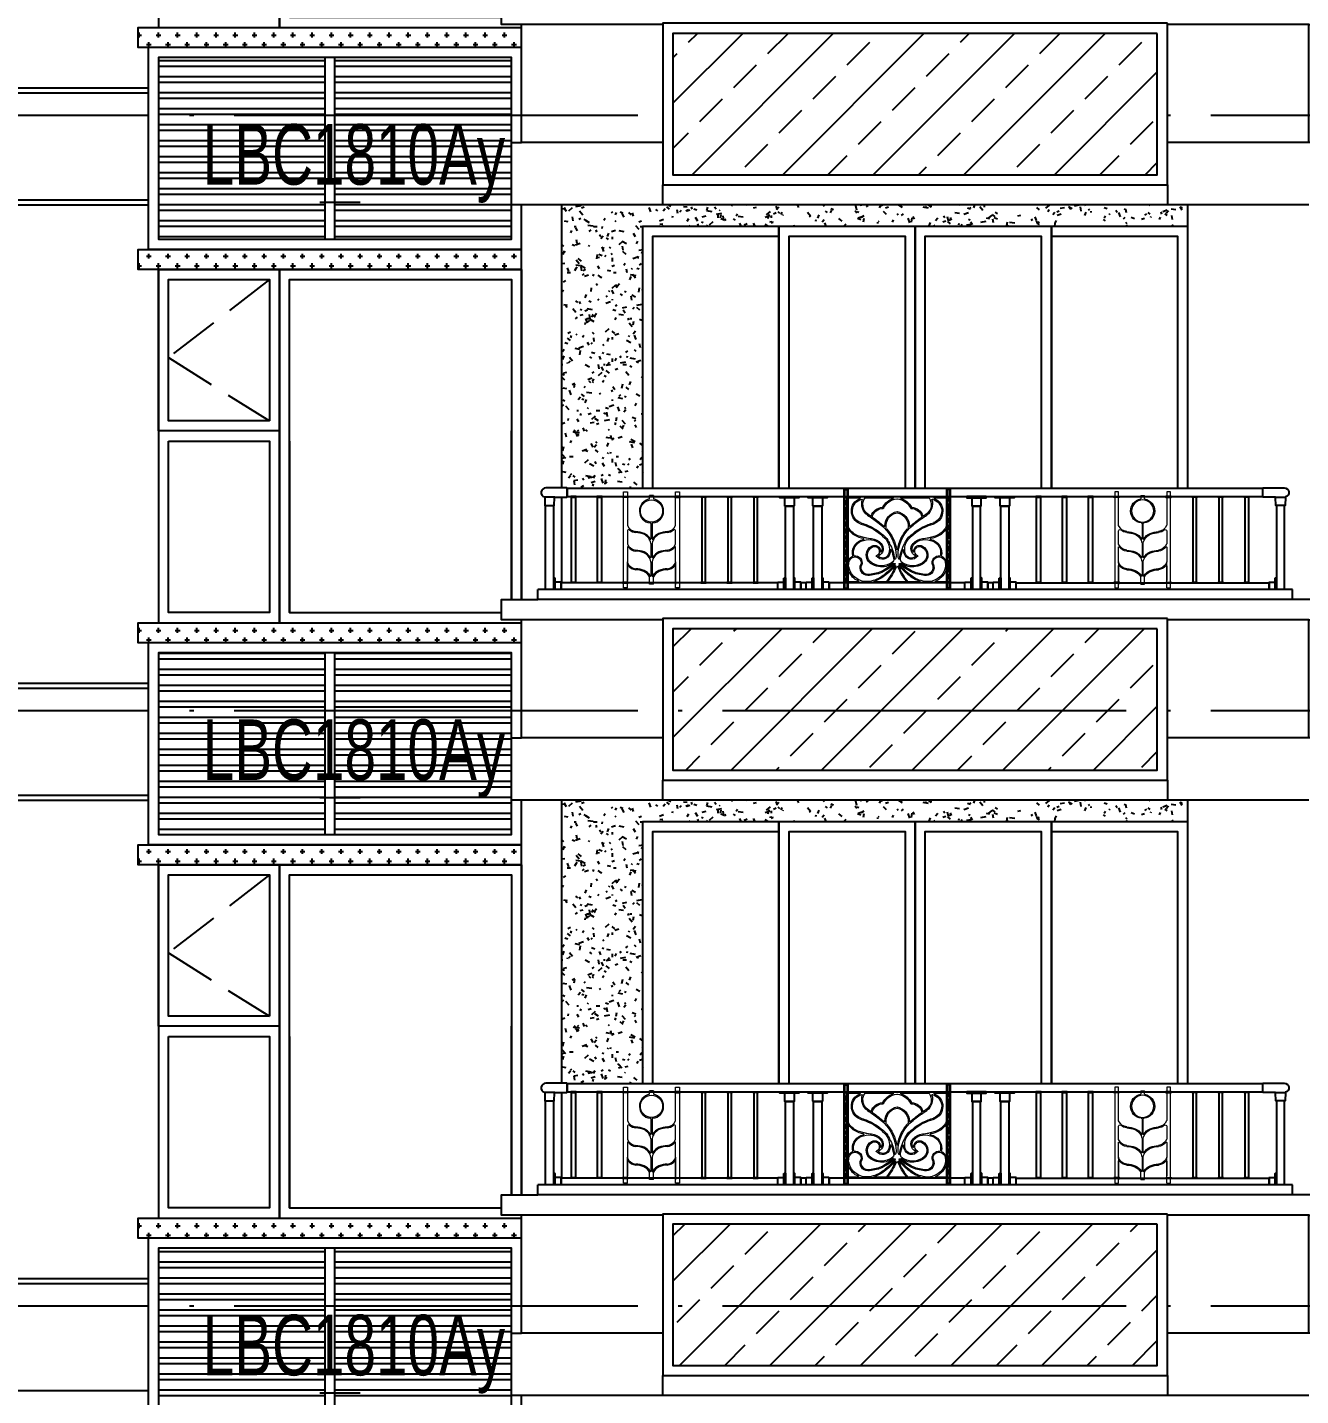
# Model space of a CAD drawing. Extents: x -12446 to 284554, y -295110 to 165007.
# Drawn here: x 78649 to 84959, y -238149 to -231369 of the extents above; entities that cross this region are included whole.
import ezdxf
from ezdxf.enums import TextEntityAlignment as Align

# ---------------------------------------------------------------- set-up
doc = ezdxf.new("R2010")
doc.units = 0
doc.header["$LTSCALE"] = 1000
for name, pattern in [('AX-14-E$0$AX-85-M02$0$DASH', [0.35, 0.25, -0.1]), ('AX-14-E$0$DASH', [0.35, 0.25, -0.1]), ('AX-14-E$0$DOTE', [2.42, 2, -0.2, 0.02, -0.2])]:
    doc.linetypes.add(name, pattern=pattern)
doc.layers.get('0').update_dxf_attribs({"linetype": 'CONTINUOUS'})
doc.layers.get('Defpoints').update_dxf_attribs({"linetype": 'CONTINUOUS'})
for name, color, linetype in [('A-Anno-Note', 241, 'CONTINUOUS'), ('AX-14-comp-tc$0$AX-T-LMCZ-Z$0$AX-13-E01-E03$0$A-Detl-Patt', 8, 'CONTINUOUS'), ('AX-14-comp-tc$0$灰褐色真石漆', 15, 'CONTINUOUS'), ('AX-14-E$0$A-Detl-Fine', 152, 'CONTINUOUS'), ('AX-14-E$0$A-Detl-Patt', 8, 'CONTINUOUS'), ('AX-14-E$0$A-Detl-Thin', 131, 'CONTINUOUS'), ('AX-14-E$0$A-elev-FIXT', 9, 'CONTINUOUS'), ('AX-14-E$0$A-elev-HRAL', 61, 'CONTINUOUS'), ('AX-14-E$0$A-elev-XFINE', 8, 'CONTINUOUS'), ('AX-14-E$0$A-Wind-Iden', 11, 'CONTINUOUS'), ('AX-14-E$0$S-TYN太阳能板', 34, 'CONTINUOUS'), ('AX-14-E$0$埋件', 252, 'CONTINUOUS'), ('AX-14-E$0$栏杆型材', 82, 'CONTINUOUS'), ('AX-14-E$0$立面填充', 251, 'CONTINUOUS'), ('AX-14-E$0$阳台栏杆扶手', 82, 'CONTINUOUS')]:
    doc.layers.add(name, color=color, linetype=linetype)
doc.layers.add('AX-14-E$0$A-Grid', color=222, linetype='AX-14-E$0$DOTE', plot=False)
doc.layers.add('AX-14-E$0$花形线', color=241, linetype='CONTINUOUS', lineweight=15)
doc.styles.add('AX-14-E$0$_TCH_DIM', font='JZFZ_ENA', dxfattribs={"width": 0.7, "bigfont": 'JZFZ_CNB'})

# ---------------------------------------------------------------- blocks, each defined once
blk = doc.blocks.new('AX-14-E$0$4080转角立图')
at = {"layer": 'AX-14-E$0$A-elev-FIXT', "linetype": 'Continuous'}
blk.add_line((25.6, 42), (-24.3, 42), dxfattribs=at)
blk.add_lwpolyline([(-25.3, 43, -0.327139), (-24.2, 41.5), (-23.5, 0), (23.5, 0), (24.2, 40.5, -0.409111), (25.7, 42), (85.3, 42, 0.414214), (86.8, 43.5), (86.8, 86.5, 0.414214), (85.3, 88), (-18.8, 88, 0.865157)], format="xyb", close=True, dxfattribs=at)
blk = doc.blocks.new('AX-14-E$0$螺帽01')
at = {"layer": 'AX-14-E$0$A-elev-XFINE', "linetype": 'Continuous'}
blk.add_lwpolyline([(-12.5, -3), (12.5, -3, 0.414214), (13, -2.5), (13, -0.5, 0.414214), (12.5, 0), (-12.5, 0, 0.414214), (-13, -0.5), (-13, -2.5, 0.414214)], format="xyb", close=True, dxfattribs=at)
blk = doc.blocks.new('AX-14-E$0$40固定座立图')
at = {"layer": 'AX-14-E$0$A-elev-HRAL', "color": 6, "linetype": 'Continuous'}
blk.add_line((-26.5, -7), (26.5, -7), dxfattribs=at)
blk.add_lwpolyline([(48, -5), (48.1, 0), (-48.1, 0), (-48, -5, 0.41166), (-46, -7), (-26.5, -7, -0.41166), (-23.5, -10), (-23.2, -46, 0.41166), (-22.2, -47), (22.2, -47, 0.41166), (23.2, -46), (23.5, -10, -0.41166), (26.5, -7), (46, -7, 0.41166)], format="xyb", close=True, dxfattribs=at)
blk = doc.blocks.new('AX-14-E$0$镁铝合金竖杆496')
at = {"layer": 'AX-14-E$0$A-elev-HRAL', "ltscale": 10}
for p, q in [((-13.5, 251.5, 0), (-13.5, -243.5, 0)), ((-13, 252, 0), (5, 252, 0)), ((-10, 248, 0), (-10, 149.3)), ((-9.5, 248.5, 0), (1.5, 248.5, 0)), ((2, 248, 0), (2, -240, 0)), ((5.5, 251.5, 0), (5.5, -243.5, 0)), ((-10, 159.3), (0, 149.3)), ((-10, 149.3), (0, 149.3)), ((-10, 148.3), (-10, 134.3)), ((-10, 148.3), (0, 148.3)), ((0, 149.3), (0, 133.3)), ((2, 141.3), (5.5, 141.3)), ((-10, 134.3), (0, 134.3)), ((-10, 133.3), (-10, 8)), ((-10, 133.3), (0, 133.3)), ((-10, 123.3), (0, 133.3)), ((-10, 18), (0, 8)), ((-10, 8), (0, 8)), ((0, 8), (0, -8)), ((-10, -8), (-10, -133.5)), ((-10, -8), (0, -8)), ((-10, -18), (0, -8)), ((-10, -123.5), (0, -133.5)), ((-10, -133.5), (0, -133.5)), ((-10, -134.5), (-10, -148.5)), ((-10, -134.5), (0, -134.5)), ((0, -133.5), (0, -149.5)), ((-10, -148.5), (0, -148.5)), ((-10, -149.5), (-10, -240, 0)), ((-10, -149.5), (0, -149.5)), ((-10, -159.5), (0, -149.5)), ((2, -141.5), (5.5, -141.5)), ((-13, -244, 0), (5, -244, 0)), ((-9.5, -240.5, 0), (1.5, -240.5, 0))]:
    blk.add_line(p, q, dxfattribs=at)
for centre, start, end in [((-13, 251.5, 0), 90, 180), ((-9.5, 248, 0), 90, 180), ((1.5, 248, 0), 0, 90), ((5, 251.5, 0), 0, 90), ((-13, -243.5, 0), 180, 270), ((-9.5, -240, 0), 180, 270), ((1.5, -240, 0), 270, 0), ((5, -243.5, 0), 270, 0)]:
    blk.add_arc(centre, 0.5, start, end, dxfattribs=at)
blk = doc.blocks.new('AX-14-E$0$祥云铁花七')
at = {"layer": 'AX-14-E$0$花形线', "ltscale": 10}
for p, q in [((-5, -66.7), (-4, -65.7)), ((-5, -78.7), (-5, -66.7)), ((-4, -65.7), (0, -65.7)), ((-4, -79.7), (-4, -65.7)), ((504, -65.7), (500, -65.7)), ((505, -66.7), (504, -65.7)), ((504, -79.7), (504, -65.7)), ((505, -78.7), (505, -66.7)), ((-5, -78.7), (-4, -79.7)), ((-4, -79.7), (0, -79.7)), ((504, -79.7), (500, -79.7)), ((505, -78.7), (504, -79.7)), ((-5, -349.5), (-4, -348.5)), ((-5, -361.5), (-5, -349.5)), ((-5, -361.5), (-4, -362.5)), ((-4, -348.5), (0, -348.5)), ((-4, -362.5), (-4, -348.5)), ((-4, -362.5), (0, -362.5))]:
    blk.add_line(p, q, dxfattribs=at)
at = {"layer": 'AX-14-E$0$花形线'}
for p, q in [((0, -107.2), (0, -3.2)), ((0, -3.2), (7, -3.2)), ((5.5, -6.7), (5.5, -139.2)), ((65, -5.7), (6.5, -5.7)), ((9, -1.2), (7, -3.2)), ((9, -0.2), (491, -0.2)), ((9, -0.2), (9, -1.2)), ((229.3, -5.7), (91.6, -5.7)), ((408.4, -5.7), (270.7, -5.7)), ((493.5, -5.7), (435, -5.7)), ((491, -0.2), (491, -1.2)), ((491, -1.2), (493, -3.2)), ((500, -3.2), (493, -3.2)), ((494.5, -139.2), (494.5, -6.7)), ((500, -3.2), (500, -107.2)), ((0, -407.2), (0, -107.2)), ((94.2, -143.7), (67, -134.4)), ((101.4, -84.4), (119, -97)), ((381, -97), (398.6, -84.4)), ((433, -134.4), (405.8, -143.7)), ((500, -107.2), (500, -407.2)), ((5.5, -164.1), (5.5, -314.3)), ((96.2, -138.5), (96.2, -138.5)), ((403.8, -138.5), (403.8, -138.5)), ((494.5, -314.3), (494.5, -164.1)), ((35.6, -290.7), (36, -293.1)), ((214.8, -282.6), (214.7, -282.7)), ((285.3, -282.7), (285.2, -282.6)), ((464, -293.1), (464.4, -290.7)), ((0, -425), (0, -405.2)), ((5.5, -369.9), (5.5, -421.5)), ((494.5, -421.5), (494.5, -369.9)), ((504, -348.5), (500, -348.5)), ((504, -362.5), (500, -362.5)), ((500, -405.2), (500, -425)), ((505, -349.5), (504, -348.5)), ((504, -362.5), (504, -348.5)), ((505, -361.5), (504, -362.5)), ((505, -361.5), (505, -349.5)), ((0, -425), (7, -425)), ((6.5, -422.5), (57.3, -422.5)), ((9, -427), (7, -425)), ((9, -428), (9, -427)), ((491, -428), (9, -428)), ((138.2, -422.5), (195.1, -422.5)), ((205.6, -422.5), (294.4, -422.5)), ((304.9, -422.5), (366.1, -422.5)), ((443.2, -422.5), (493.5, -422.5)), ((491, -427), (493, -425)), ((491, -428), (491, -427)), ((500, -425), (493, -425))]:
    blk.add_line(p, q, dxfattribs=at)
for centre, radius, start, end in [((6.5, -6.7), 1, 90, 180), ((90.2, -71.8), 66.8, 111.46291, 249.71086), ((89.4, -72.2), 60.6, 103.70384, 249.49262), ((65, -7.7), 2, 291.46291, 90), ((146.9, -35), 72.1, 164.55869, 232.28608), ((75.5, -15.3), 2, 344.55869, 103.70384), ((139.1, -39.8), 58.4, 144.34475, 229.83819), ((180.7, -114.8), 61.6, 92.93785, 162.26625), ((180.7, -114.8), 56.1, 89.20141, 164.73661), ((177.5, -51.3), 2, 272.93785, 332.1055), ((258.8, -95.4), 90.5, 108.62007, 151.50865), ((181.5, -57.7), 1, 269.20141, 334.72697), ((258.2, -94.7), 84.1, 96.83483, 154.26974), ((229.3, -7.7), 2, 288.62007, 90), ((250, -26), 15, 83.16517, 96.83483), ((241.8, -94.7), 84.1, 25.73026, 83.16517), ((270.7, -7.7), 2, 90, 251.37993), ((241.2, -95.4), 90.5, 28.49135, 71.37993), ((318.5, -57.7), 1, 205.27303, 270.79859), ((319.3, -114.8), 56.1, 15.26339, 90.79859), ((322.5, -51.3), 2, 207.8945, 267.06215), ((319.3, -114.8), 61.6, 17.73375, 87.06215), ((353.1, -35), 72.1, 307.71392, 15.44131), ((360.9, -39.8), 58.4, 310.16181, 35.65525), ((424.5, -15.3), 2, 76.29616, 195.44131), ((410.6, -72.2), 60.6, 289.96881, 76.29616), ((435, -7.7), 2, 90, 248.53709), ((409.8, -71.8), 66.8, 290.28914, 68.53709), ((493.5, -6.7), 1, 0, 90), ((73.4, -114.9), 15, 249.49262, 253.51664), ((-30.5, -466.2), 351.3, 68.86139, 73.51664), ((-287.1, -696.9), 719.7, 52.13781, 57.19577), ((120.2, -95.4), 2, 234.30976, 342.26625), ((128.6, -100.5), 2, 164.73661, 234.96691), ((-181, -559.2), 551.4, 48.32949, 55.98801), ((-6.7, -352.7), 276.1, 45.59111, 54.22742), ((262.6, -147.1), 73.7, 99.80826, 178.71516), ((261.2, -145.6), 66, 99.80553, 187.10675), ((237.4, -147.1), 73.7, 1.28484, 80.19174), ((238.8, -145.6), 66, 352.89325, 80.19447), ((506.7, -352.7), 276.1, 125.77258, 134.40889), ((681, -559.2), 551.4, 124.01199, 131.67051), ((787.1, -696.9), 719.7, 122.80423, 127.86219), ((371.4, -100.5), 2, 305.03309, 15.26339), ((379.8, -95.4), 2, 197.73375, 305.69024), ((530.5, -466.2), 351.3, 106.40442, 111.13861), ((20.5, -139.2), 15, 180, 198.57875), ((7.5, -164.1), 2, 31.93014, 180), ((78.8, -119.6), 76.5, 198.57875, 243.50485), ((78.7, -119.7), 81.9, 211.93014, 243.30056), ((105.7, -81.9), 128, 240.11641, 260.33218), ((105.7, -81.9), 122.5, 240.11641, 263.97368), ((-3.1, -395.2), 269.7, 44.61567, 68.86139), ((-10.5, -406.5), 288.4, 45.19223, 68.28074), ((186.9, -145.9), 2, 228.32949, 10.78227), ((49.6, -295.2), 195.5, 0.38339, 45.59111), ((133.7, -261.3), 83.8, 21.51288, 45.19223), ((205.7, -152.9), 10, 185.25372, 222.15586), ((48.3, -295.4), 202.4, 9.2413, 42.15586), ((451.7, -295.4), 202.4, 137.84414, 170.7587), ((450.4, -295.2), 195.5, 134.40889, 179.61661), ((366.3, -261.3), 83.8, 134.80777, 158.48712), ((294.3, -152.9), 10, 317.84414, 354.74628), ((510.5, -406.5), 288.4, 111.71926, 134.80777), ((503.1, -395.2), 269.7, 111.13861, 135.38433), ((313.1, -145.9), 2, 169.21773, 311.67051), ((394.3, -81.9), 122.5, 276.02632, 299.88359), ((394.3, -81.9), 128, 279.66782, 299.88359), ((421.2, -119.6), 76.5, 296.49515, 341.42125), ((421.3, -119.7), 81.9, 296.69944, 328.06986), ((492.5, -164.1), 2, 360, 148.06986), ((479.5, -139.2), 15, 341.42125, 0), ((95.1, -278.1), 66.4, 112.19015, 194.38547), ((94.9, -277.9), 60.7, 112.13232, 192.19896), ((115.1, -332), 123.9, 104.35641, 111.34341), ((114, -324.9), 111.5, 85.24135, 112.13232), ((83.9, -210), 2, 284.35641, 80.33218), ((53.6, -567.3), 365.7, 78.9111, 83.84334), ((148.1, -290.2), 50.6, 118.3226, 234.34462), ((148, -290.1), 45, 117.95356, 240.62067), ((114.3, -285.5), 72.2, 43.68528, 82.88452), ((115.1, -283.9), 76, 43.334, 83.33128), ((138.1, -271.5), 29.5, 357.73628, 118.42873), ((138.1, -271.5), 24, 293.39303, 117.92047), ((142, -258.6), 39.1, 295.15973, 43.334), ((144.4, -257.8), 31.3, 329.16677, 45.07815), ((133.7, -261.3), 78.3, 345.29329, 45.19223), ((230.3, -223.3), 20, 201.51288, 209.45591), ((34.3, -333.9), 205, 7.17342, 29.45591), ((133.7, -261.3), 83.8, 345.29329, 357.68956), ((219.4, -264.8), 2, 20.14552, 177.68956), ((-25.3, -354.5), 262.7, 10.39275, 20.14552), ((250, -262.6), 2, 189.24131, 350.7587), ((465.7, -333.9), 205, 150.54409, 172.82658), ((525.3, -354.5), 262.7, 159.85448, 169.60725), ((280.6, -264.8), 2, 2.31044, 159.85448), ((366.3, -261.3), 83.8, 182.31044, 194.70671), ((269.7, -223.3), 20, 330.54409, 338.48712), ((366.3, -261.3), 78.3, 134.80777, 194.70671), ((358, -258.6), 39.1, 136.666, 244.84027), ((355.6, -257.8), 31.3, 134.92185, 210.83323), ((384.9, -283.9), 76, 96.66872, 136.666), ((361.9, -271.5), 29.5, 61.57127, 182.26373), ((385.7, -285.5), 72.2, 97.11548, 136.31472), ((361.9, -271.5), 24, 62.07953, 246.60697), ((352, -290.1), 45, 299.37933, 62.04644), ((351.9, -290.2), 50.6, 305.65538, 61.6774), ((446.4, -567.3), 365.7, 96.15666, 101.0889), ((386, -324.9), 111.5, 67.86768, 94.75865), ((416.1, -210), 2, 99.66782, 255.64359), ((384.9, -332), 123.9, 68.65659, 75.64359), ((405.1, -277.9), 60.7, 347.80104, 67.86768), ((404.9, -278.1), 66.4, 345.61453, 67.80985), ((7.5, -314.3), 2, 180, 334.13637), ((44.7, -332.3), 39.3, 111.73735, 154.13637), ((98.6, -342), 88.6, 167.2346, 184.26211), ((45, -332.8), 34.4, 109.64313, 162.47066), ((29.7, -294.9), 1, 291.96318, 14.38547), ((42.5, -327.8), 28.8, 343.25164, 108.1432), ((37, -292.9), 1, 191.07986, 278.90613), ((42.5, -327.8), 34.3, 342.22506, 98.90613), ((107.1, -351.7), 40.2, 157.12934, 212.21975), ((107.1, -351.7), 34.7, 157.134, 212.4682), ((176.1, -243.2), 105.2, 236.84883, 260.04885), ((173.7, -253.4), 89.7, 237.79594, 304.66486), ((148, -294.5), 1, 113.39304, 217.27591), ((177.8, -271.8), 38.5, 217.27591, 343.54336), ((159.4, -295.7), 2, 115.15973, 230.47922), ((174.2, -254), 94.3, 260.04885, 306.15567), ((178.6, -272.6), 32.1, 230.47922, 344.40487), ((169.6, -272.8), 2, 177.73627, 329.16677), ((75.9, -161.3), 230.4, 294.26062, 312.4746), ((92, -188), 205, 293.58586, 315.70605), ((5.5, -153.1), 295.9, 307.08925, 322.472), ((213.4, -310.8), 20, 304.66486, 10.39275), ((230.5, -331), 1.09, 342.73163, 126.15567), ((239.7, -308.1), 2, 187.17342, 335.54681), ((239.1, -332.5), 1.33, 322.472, 104.27317), ((205.1, -292.3), 40.1, 335.54681, 357.77231), ((294.9, -292.3), 40.1, 182.22769, 204.45319), ((260.3, -308.1), 2, 204.45319, 352.82658), ((260.9, -332.5), 1.33, 75.72683, 217.528), ((494.5, -153.1), 295.9, 217.528, 232.91075), ((408, -188), 205, 224.29395, 246.41414), ((286.6, -310.8), 20, 169.60725, 235.33514), ((269.5, -331), 1.09, 53.84433, 197.26837), ((424.1, -161.3), 230.4, 227.5254, 245.73938), ((325.8, -254), 94.3, 233.84433, 279.95115), ((326.3, -253.4), 89.7, 235.33514, 302.20406), ((322.2, -271.8), 38.5, 196.45664, 322.72409), ((321.4, -272.6), 32.1, 195.59513, 309.52078), ((330.4, -272.8), 2, 210.83323, 2.26373), ((340.6, -295.7), 2, 309.52077, 64.84027), ((323.9, -243.2), 105.2, 279.95115, 303.15117), ((352, -294.5), 1, 322.72409, 66.60696), ((392.9, -351.7), 34.7, 327.5318, 22.866), ((457.5, -327.8), 34.3, 81.09387, 197.77494), ((392.9, -351.7), 40.2, 327.78025, 22.87066), ((457.5, -327.8), 28.8, 71.8568, 196.74836), ((463, -292.9), 1, 261.09387, 348.92015), ((455, -332.8), 34.4, 17.52934, 70.35687), ((470.3, -294.9), 1, 165.61453, 248.03682), ((455.3, -332.3), 39.3, 25.86363, 68.26265), ((401.4, -342), 88.6, 355.73789, 12.7654), ((492.5, -314.3), 2, 205.86363, 0), ((8, -370.3), 2.5, 33.90871, 170.98198), ((97.8, -332.9), 94.8, 202.30843, 245.85949), ((99.3, -331.1), 90.7, 191.12353, 277.70001), ((104.7, -354.5), 36.7, 210.56869, 270.30759), ((104.7, -354.5), 31.2, 210.55849, 270.31626), ((104, -223.5), 162.2, 270.31626, 294.26062), ((100.6, -207.8), 183.4, 271.32517, 293.58586), ((87.1, -267.4), 155.5, 279.03753, 308.5138), ((96.7, -279.7), 145.4, 285.87983, 308.51874), ((23.9, -173.6), 273.8, 306.6048, 322.23968), ((-30.5, -235.3), 293.2, 320.31313, 338.4375), ((-3.8, -249.5), 268.3, 320.77339, 338.21405), ((240.9, -342.5), 1.33, 338.4375, 114.17212), ((250, -351), 5, 21.78595, 158.21405), ((503.8, -249.5), 268.3, 201.78595, 219.22661), ((259.1, -342.5), 1.33, 65.82788, 201.5625), ((530.5, -235.3), 293.2, 201.5625, 219.68687), ((476.1, -173.6), 273.8, 217.76032, 233.3952), ((442.8, -218.5), 217.9, 233.3952, 249.4015), ((412.9, -267.4), 155.5, 231.4862, 260.96247), ((399.4, -207.8), 183.4, 246.41414, 268.67483), ((396, -223.5), 162.2, 245.73938, 269.68374), ((400.5, -330.8), 91, 262.42863, 348.74783), ((395.3, -354.5), 31.2, 269.68374, 329.44151), ((395.3, -354.5), 36.7, 269.69241, 329.43131), ((402.2, -332.9), 94.8, 294.64174, 337.69157), ((492, -370.3), 2.5, 9.01802, 146.09129), ((6.5, -421.5), 1, 180, 270), ((57.3, -420.5), 2, 270, 32.09753), ((138.2, -420.5), 2, 151.13993, 270), ((205.6, -420.5), 2, 140.77339, 270), ((294.4, -420.5), 2, 270, 39.22661), ((443.2, -420.5), 2, 135.36365, 270), ((493.5, -421.5), 1, 270, 0)]:
    blk.add_arc(centre, radius, start, end, dxfattribs=at)
at = {"layer": 'Defpoints', "color": 1, "linetype": 'AX-14-E$0$DASH', "ltscale": 0.1}
blk.add_lwpolyline([(0, -428), (500, -428), (500, 0), (0, 0)], close=True, dxfattribs=at)
blk = doc.blocks.new('AX-14-E$0$麦穗铁花十')
at = {"layer": 'AX-14-E$0$花形线'}
for p, q in [((0, 0), (19, 0)), ((0, -477), (0, 0)), ((19, 0), (19, -163.7)), ((258, -163.7), (258, 0)), ((258, 0), (277, 0)), ((277, 0), (277, -477)), ((148, -18), (129, -18)), ((129, -36), (129, -18)), ((148, -18), (148, -36)), ((19, -194.2), (19, -255.7)), ((136, -232.5), (136, -159.8)), ((141, -159.8), (141, -232.5)), ((258, -255.7), (258, -194.2)), ((136, -324.5), (136, -258.9)), ((141, -258.9), (141, -324.5)), ((19, -274.9), (19, -347.7)), ((258, -347.7), (258, -274.9)), ((19, -477), (19, -347.7)), ((19, -366.9), (19, -439.7)), ((19, -366.9), (19, -439.7)), ((136, -416.5), (136, -350.9)), ((136, -416.5), (136, -350.9)), ((141, -350.9), (141, -416.5)), ((141, -350.9), (141, -416.5)), ((258, -347.7), (258, -458.9)), ((258, -439.7), (258, -366.9)), ((258, -477), (258, -366.9)), ((129, -458), (129, -421.2)), ((148, -458), (129, -458)), ((148, -458), (148, -421.2)), ((19, -477), (0, -477)), ((277, -477), (258, -477))]:
    blk.add_line(p, q, dxfattribs=at)
blk.add_circle((138.5, -95.2), 55, dxfattribs=at)
for centre, radius, start, end in [((138.5, -95.2), 60, 99.11017, 263.37419), ((138.5, -95.2), 60, 276.62581, 80.88983), ((29, -163.7), 10, 179.99996, 202.52849), ((25.5, -194.2), 6.5, 48.98171, 180.00001), ((65, -148.8), 49, 202.52832, 264.77376), ((65, -148.8), 53.7, 228.98172, 264.91289), ((55.9, -319.5), 117.3, 67.96279, 87.8994), ((55.9, -319.4), 121.9, 67.87781, 87.84334), ((131, -159.8), 5, 0, 83.37419), ((146, -159.8), 5, 96.6259, 180), ((221.1, -319.4), 121.9, 92.15666, 112.12219), ((221.1, -319.5), 117.3, 92.1006, 112.03721), ((212, -148.8), 49, 275.22624, 337.47166), ((212, -148.8), 53.7, 275.08711, 311.01828), ((251.5, -194.2), 6.5, 359.99999, 131.01829), ((248, -163.7), 10, 337.47179, 359.99996), ((29, -255.7), 10, 179.99996, 202.52849), ((65, -240.8), 49, 202.52832, 264.77376), ((74.7, -267.6), 62.3, 11.98924, 66.0287), ((74.7, -267.6), 67, 30.64553, 66.0287), ((134, -232.5), 2, 210.64554, 359.99999), ((116, -258.9), 20, 359.99998, 11.98931), ((143, -232.5), 2, 179.99999, 329.35449), ((161, -258.9), 20, 168.01073, 180.00001), ((202.3, -267.6), 62.3, 113.9713, 168.01077), ((202.3, -267.6), 67, 113.9713, 149.35448), ((212, -240.8), 49, 275.22624, 337.47166), ((248, -255.7), 10, 337.47179, 359.99996), ((21, -274.9), 2, 37.80012, 180), ((65, -240.8), 53.7, 217.80012, 264.91289), ((55.9, -411.5), 117.3, 67.96279, 87.8994), ((55.9, -411.4), 121.9, 67.87781, 87.84334), ((74.7, -359.6), 62.3, 11.98923, 66.0287), ((74.7, -359.6), 67, 30.64553, 66.0287), ((134, -324.5), 2, 210.64555, 359.99998), ((143, -324.5), 2, 180.00001, 329.35445), ((202.3, -359.6), 62.3, 113.9713, 168.01078), ((202.3, -359.6), 67, 113.9713, 149.35447), ((221.1, -411.4), 121.9, 92.15666, 112.12219), ((221.1, -411.5), 117.3, 92.1006, 112.03721), ((212, -240.8), 53.7, 275.08711, 322.19988), ((256, -274.9), 2, 359.99999, 142.1999), ((29, -347.7), 10, 179.99996, 202.52849), ((29, -347.7), 10, 179.99996, 202.52849), ((21, -366.9), 2, 37.80015, 179.99998), ((21, -366.9), 2, 37.80012, 180), ((65, -332.8), 49, 202.52832, 264.77376), ((65, -332.8), 49, 202.52832, 264.77376), ((65, -332.8), 49, 202.52832, 264.77376), ((65, -332.8), 53.7, 217.80012, 264.91289), ((65, -332.8), 53.7, 217.80012, 264.91289), ((65, -332.8), 53.7, 220.66155, 264.91289), ((55.9, -503.5), 117.3, 67.96279, 87.8994), ((55.9, -503.5), 117.3, 67.96279, 87.8994), ((55.9, -503.4), 121.9, 67.87781, 87.84334), ((55.9, -503.4), 121.9, 67.87781, 87.84334), ((74.7, -451.6), 62.3, 29.21873, 66.0287), ((74.7, -451.6), 67, 33.51409, 66.0287), ((74.7, -451.6), 67, 30.64553, 66.0287), ((74.7, -451.6), 67, 30.64553, 66.0287), ((116, -350.9), 20, 360, 11.98924), ((116, -350.9), 20, 360, 11.98924), ((161, -350.9), 20, 168.01073, 180.00001), ((161, -350.9), 20, 168.01081, 179.99999), ((202.3, -451.6), 67, 113.9713, 149.35448), ((202.3, -451.6), 67, 113.9713, 149.35447), ((202.3, -451.6), 67, 113.9713, 149.35447), ((202.3, -451.6), 67, 113.9713, 146.48591), ((202.3, -451.6), 62.3, 113.9713, 150.78128), ((221.1, -503.4), 121.9, 92.15666, 112.12219), ((221.1, -503.4), 121.9, 92.15666, 112.12219), ((221.1, -503.5), 117.3, 92.1006, 112.03721), ((221.1, -503.5), 117.3, 92.1006, 112.03721), ((212, -332.8), 49, 275.22624, 339.92974), ((212, -332.8), 49, 275.22624, 337.47166), ((212, -332.8), 49, 275.22624, 337.47166), ((212, -332.8), 53.7, 275.08711, 322.19988), ((212, -332.8), 53.7, 275.08711, 322.19988), ((212, -332.8), 53.7, 275.08711, 319.33844), ((256, -366.9), 2, 359.99999, 142.1999), ((256, -366.9), 2, 359.99997, 142.19993), ((248, -347.7), 10, 337.47179, 359.99996), ((248, -347.7), 10, 337.47179, 359.99996), ((134, -416.5), 2, 210.64555, 359.99998), ((134, -416.5), 2, 210.64553, 360), ((143, -416.5), 2, 180, 329.35448), ((143, -416.5), 2, 180.00002, 329.35445)]:
    blk.add_arc(centre, radius, start, end, dxfattribs=at)
blk = doc.blocks.new('AX-14-E$0$32固定座立面')
at = {"layer": 'AX-14-E$0$栏杆型材', "color": 6, "linetype": 'Continuous'}
blk.add_line((-7, -22.5), (-7, 22.5), dxfattribs=at)
blk.add_lwpolyline([(-7, -22.5, 0.41166), (-10, -19.5), (-36, -19.3, -0.41166), (-37, -18.3), (-37, 18.3, -0.41166), (-36, 19.3), (-10, 19.5, 0.41166), (-7, 22.5), (-7, 39, -0.41166), (-5, 41), (0, 41.1), (0, -41.1), (-5, -41, -0.41166), (-7, -39)], format="xyb", close=True, dxfattribs=at)
blk = doc.blocks.new('AX-14-E$0$A$C7DED0338')
at = {"layer": 'AX-14-E$0$A-Detl-Patt'}
h = blk.add_hatch(dxfattribs=at)
h.set_pattern_fill('STEEL', color=256, scale=50, angle=135)
h.set_pattern_definition([(180, (-2388.15, -342499.556), (-7e-15, -79.375), []), (180, (-2416.21, -342527.62), (-7e-15, -79.375), [])])
h.paths.add_polyline_path([(21000, 1050), (21825, 1050), (21825, 150), (21000, 150)])
h.paths.add_polyline_path([(22750, 865), (22750, 765), (22750, 150), (21875, 150), (21875, 1050), (22750, 1050)])
at = {"layer": 'AX-14-E$0$A-Detl-Fine'}
for points in [[(23450, 1865), (23450, 3115), (24075, 3115)], [(24125, 1865), (24125, 3115), (24700, 3115), (24700, 1865)], [(24800, 1865), (24800, 3115), (25375, 3115), (25375, 1865)], [(25425, 3115), (26050, 3115), (26050, 1865)], [(21650, 1250), (21650, 2900), (22750, 2900), (22750, 1250)], [(21650, 2100), (21650, 1250), (22750, 1250), (22750, 2150)], [(22750, 690), (22750, 1050), (21000, 1050), (21000, 150), (22750, 150), (22750, 690)]]:
    blk.add_lwpolyline(points, dxfattribs=at)
for points in [[(21550, 2200), (21050, 2200), (21050, 2900), (21550, 2900)], [(21050, 2100), (21550, 2100), (21550, 1250), (21050, 1250)], [(21875, 1050), (21825, 1050), (21825, 150), (21875, 150)]]:
    blk.add_lwpolyline(points, close=True, dxfattribs=at)
at = {"layer": 'AX-14-E$0$A-Detl-Patt', "linetype": 'AX-14-E$0$AX-85-M02$0$DASH'}
blk.add_lwpolyline([(21550, 2900), (21050, 2513.7), (21550, 2200)], dxfattribs=at)
at = {"layer": 'AX-14-E$0$A-Detl-Thin'}
for p, q in [((22800, 865), (22800, 3270)), ((23000, 1868), (23000, 3270)), ((21000, 2950), (21000, 1200)), ((23000, 1868), (23000, 1872)), ((23000, 1397), (23000, 1822)), ((20950, 1100), (20950, 100)), ((26700, 630), (22800, 630)), ((22800, 0), (22800, 320)), ((22800, 100), (20950, 100)), ((21000, 0), (22800, 0))]:
    blk.add_line(p, q, dxfattribs=at)
for points in [[(23400, 1865), (23400, 3165), (24075, 3165), (24075, 1865)], [(24075, 1865), (24075, 3165), (24750, 3165), (24750, 1865)], [(24750, 1865), (24750, 3165), (25425, 3165), (25425, 1865)], [(25425, 1865), (25425, 3165), (26100, 3165), (26100, 1865)], [(21600, 2150), (21600, 2950), (22200, 2950)], [(22200, 2950), (22800, 2950), (22800, 1315)], [(21600, 2150), (21000, 2150), (21000, 1200), (22800, 1200), (22800, 2200)], [(21600, 2150), (21000, 2150)], [(22800, 1100), (20900, 1100), (20900, 1200), (22800, 1200)], [(22800, 0), (20900, 0), (20900, 100), (22800, 100)]]:
    blk.add_lwpolyline(points, dxfattribs=at)
for points in [[(21600, 2150), (21000, 2150), (21000, 2950), (21600, 2950)], [(21600, 2150), (21600, 1200)], [(26000, 320), (23500, 320), (23500, 420), (26000, 420)]]:
    blk.add_lwpolyline(points, close=True, dxfattribs=at)
at = {"layer": 'AX-14-E$0$A-elev-HRAL', "ltscale": 10, "elevation": 0}
for points in [[(23044.1, 1825, 0.414214), (23043.6, 1824.5), (23043.6, 1822.5, 0.414214), (23044.1, 1822), (23069.1, 1822, 0.414214), (23069.6, 1822.5), (23069.6, 1824.5, 0.414214), (23069.1, 1825)], [(23173.1, 1825, 0.414214), (23172.6, 1824.5), (23172.6, 1822.5, 0.414214), (23173.1, 1822), (23198.1, 1822, 0.414214), (23198.6, 1822.5), (23198.6, 1824.5, 0.414214), (23198.1, 1825)], [(23714.1, 1825, -0.414214), (23714.6, 1824.5), (23714.6, 1822.5, -0.414214), (23714.1, 1822), (23689.1, 1822, -0.414214), (23688.6, 1822.5), (23688.6, 1824.5, -0.414214), (23689.1, 1825)], [(23843.1, 1825, -0.414214), (23843.6, 1824.5), (23843.6, 1822.5, -0.414214), (23843.1, 1822), (23818.1, 1822, -0.414214), (23817.6, 1822.5), (23817.6, 1824.5, -0.414214), (23818.1, 1825)], [(23972.1, 1825, -0.414214), (23972.6, 1824.5), (23972.6, 1822.5, -0.414214), (23972.1, 1822), (23947.1, 1822, -0.414214), (23946.6, 1822.5), (23946.6, 1824.5, -0.414214), (23947.1, 1825)], [(25348.6, 1825, 0.414214), (25348.1, 1824.5), (25348.1, 1822.5, 0.414214), (25348.6, 1822), (25373.6, 1822, 0.414214), (25374.1, 1822.5), (25374.1, 1824.5, 0.414214), (25373.6, 1825)], [(25477.6, 1825, 0.414214), (25477.1, 1824.5), (25477.1, 1822.5, 0.414214), (25477.6, 1822), (25502.6, 1822, 0.414214), (25503.1, 1822.5), (25503.1, 1824.5, 0.414214), (25502.6, 1825)], [(25606.6, 1825, 0.414214), (25606.1, 1824.5), (25606.1, 1822.5, 0.414214), (25606.6, 1822), (25631.6, 1822, 0.414214), (25632.1, 1822.5), (25632.1, 1824.5, 0.414214), (25631.6, 1825)], [(26147.6, 1825, -0.414214), (26148.1, 1824.5), (26148.1, 1822.5, -0.414214), (26147.6, 1822), (26122.6, 1822, -0.414214), (26122.1, 1822.5), (26122.1, 1824.5, -0.414214), (26122.6, 1825)], [(26276.6, 1825, -0.414214), (26277.1, 1824.5), (26277.1, 1822.5, -0.414214), (26276.6, 1822), (26251.6, 1822, -0.414214), (26251.1, 1822.5), (26251.1, 1824.5, -0.414214), (26251.6, 1825)], [(26405.6, 1825, -0.414214), (26406.1, 1824.5), (26406.1, 1822.5, -0.414214), (26405.6, 1822), (26380.6, 1822, -0.414214), (26380.1, 1822.5), (26380.1, 1824.5, -0.414214), (26380.6, 1825)], [(23044.1, 1397, -0.414214), (23043.6, 1397.5), (23043.6, 1399.5, -0.414214), (23044.1, 1400), (23069.1, 1400, -0.414214), (23069.6, 1399.5), (23069.6, 1397.5, -0.414214), (23069.1, 1397)], [(23173.1, 1397, -0.414214), (23172.6, 1397.5), (23172.6, 1399.5, -0.414214), (23173.1, 1400), (23198.1, 1400, -0.414214), (23198.6, 1399.5), (23198.6, 1397.5, -0.414214), (23198.1, 1397)], [(23714.1, 1397, 0.414214), (23714.6, 1397.5), (23714.6, 1399.5, 0.414214), (23714.1, 1400), (23689.1, 1400, 0.414214), (23688.6, 1399.5), (23688.6, 1397.5, 0.414214), (23689.1, 1397)], [(23843.1, 1397, 0.414214), (23843.6, 1397.5), (23843.6, 1399.5, 0.414214), (23843.1, 1400), (23818.1, 1400, 0.414214), (23817.6, 1399.5), (23817.6, 1397.5, 0.414214), (23818.1, 1397)], [(23972.1, 1397, 0.414214), (23972.6, 1397.5), (23972.6, 1399.5, 0.414214), (23972.1, 1400), (23947.1, 1400, 0.414214), (23946.6, 1399.5), (23946.6, 1397.5, 0.414214), (23947.1, 1397)], [(25348.6, 1397, -0.414214), (25348.1, 1397.5), (25348.1, 1399.5, -0.414214), (25348.6, 1400), (25373.6, 1400, -0.414214), (25374.1, 1399.5), (25374.1, 1397.5, -0.414214), (25373.6, 1397)], [(25477.6, 1397, -0.414214), (25477.1, 1397.5), (25477.1, 1399.5, -0.414214), (25477.6, 1400), (25502.6, 1400, -0.414214), (25503.1, 1399.5), (25503.1, 1397.5, -0.414214), (25502.6, 1397)], [(25606.6, 1397, -0.414214), (25606.1, 1397.5), (25606.1, 1399.5, -0.414214), (25606.6, 1400), (25631.6, 1400, -0.414214), (25632.1, 1399.5), (25632.1, 1397.5, -0.414214), (25631.6, 1397)], [(26147.6, 1397, 0.414214), (26148.1, 1397.5), (26148.1, 1399.5, 0.414214), (26147.6, 1400), (26122.6, 1400, 0.414214), (26122.1, 1399.5), (26122.1, 1397.5, 0.414214), (26122.6, 1397)], [(26276.6, 1397, 0.414214), (26277.1, 1397.5), (26277.1, 1399.5, 0.414214), (26276.6, 1400), (26251.6, 1400, 0.414214), (26251.1, 1399.5), (26251.1, 1397.5, 0.414214), (26251.6, 1397)], [(26405.6, 1397, 0.414214), (26406.1, 1397.5), (26406.1, 1399.5, 0.414214), (26405.6, 1400), (26380.6, 1400, 0.414214), (26380.1, 1399.5), (26380.1, 1397.5, 0.414214), (26380.6, 1397)]]:
    blk.add_lwpolyline(points, format="xyb", close=True, dxfattribs=at)
for points in [[(23066.1, 1400), (23047.1, 1400), (23047.1, 1822), (23066.1, 1822)], [(23195.1, 1400), (23176.1, 1400), (23176.1, 1822), (23195.1, 1822)], [(23692.1, 1400), (23711.1, 1400), (23711.1, 1822), (23692.1, 1822)], [(23821.1, 1400), (23840.1, 1400), (23840.1, 1822), (23821.1, 1822)], [(23950.1, 1400), (23969.1, 1400), (23969.1, 1822), (23950.1, 1822)], [(25370.6, 1400), (25351.6, 1400), (25351.6, 1822), (25370.6, 1822)], [(25499.6, 1400), (25480.6, 1400), (25480.6, 1822), (25499.6, 1822)], [(25628.6, 1400), (25609.6, 1400), (25609.6, 1822), (25628.6, 1822)], [(26125.6, 1400), (26144.6, 1400), (26144.6, 1822), (26125.6, 1822)], [(26254.6, 1400), (26273.6, 1400), (26273.6, 1822), (26254.6, 1822)], [(26383.6, 1400), (26402.6, 1400), (26402.6, 1822), (26383.6, 1822)]]:
    blk.add_lwpolyline(points, close=True, dxfattribs=at)
at = {"layer": 'AX-14-E$0$埋件', "linetype": 'AX-14-E$0$DASH', "ltscale": 0.1, "elevation": 0}
for points in [[(22958.4, 1320), (22918.4, 1320), (22918.4, 1365), (22958.4, 1365)], [(24146.9, 1320), (24106.9, 1320), (24106.9, 1365), (24146.9, 1365)], [(24286.9, 1320), (24246.9, 1320), (24246.9, 1365), (24286.9, 1365)], [(25073.9, 1320), (25033.9, 1320), (25033.9, 1365), (25073.9, 1365)], [(25173.9, 1320), (25213.9, 1320), (25213.9, 1365), (25173.9, 1365)]]:
    blk.add_lwpolyline(points, close=True, dxfattribs=at)
at = {"layer": 'AX-14-E$0$埋件', "linetype": 'AX-14-E$0$DASH', "ltscale": 0.1}
blk.add_lwpolyline([(26580.4, 1320), (26540.4, 1320), (26540.4, 1365), (26580.4, 1365)], close=True, dxfattribs=at)
at = {"layer": 'AX-14-E$0$栏杆型材'}
for points in [[(22918.4, 1780), (22958.4, 1780), (22958.4, 1365), (22918.4, 1365)], [(26580.4, 1780), (26540.4, 1780), (26540.4, 1365), (26580.4, 1365)], [(24069.9, 1397), (22995.4, 1397), (22995.4, 1365), (24069.9, 1365)], [(24996.9, 1397), (24323.9, 1397), (24323.9, 1365), (24996.9, 1365)], [(25110.9, 1365), (25136.9, 1365), (25136.9, 1397), (25110.9, 1397)], [(25250.9, 1397), (26503.4, 1397), (26503.4, 1365), (25250.9, 1365)]]:
    blk.add_lwpolyline(points, close=True, dxfattribs=at)
at = {"layer": 'AX-14-E$0$栏杆型材', "elevation": 0}
for points in [[(24106.9, 1778), (24146.9, 1778), (24146.9, 1365), (24106.9, 1365)], [(24246.9, 1778), (24286.9, 1778), (24286.9, 1365), (24246.9, 1365)], [(25073.9, 1778), (25033.9, 1778), (25033.9, 1365), (25073.9, 1365)], [(25173.9, 1778), (25213.9, 1778), (25213.9, 1365), (25173.9, 1365)], [(24183.9, 1365), (24209.9, 1365), (24209.9, 1397), (24183.9, 1397)]]:
    blk.add_lwpolyline(points, close=True, dxfattribs=at)
at = {"layer": 'AX-14-E$0$阳台栏杆扶手'}
blk.add_lwpolyline([(23025.1, 1825), (26473.6, 1825), (26473.6, 1865), (23025.1, 1865)], close=True, dxfattribs=at)
blk.add_blockref('AX-14-E$0$麦穗铁花十', (23305.1, 1849, 0))
at = {"xscale": -1}
for name, p in [('AX-14-E$0$麦穗铁花十', (26015.6, 1849, 0)), ('AX-14-E$0$祥云铁花七', (24910.4, 1825, 0))]:
    blk.add_blockref(name, p, dxfattribs=at)
at = {"layer": 'AX-14-E$0$A-elev-HRAL'}
for name, p in [('AX-14-E$0$4080转角立图', (22938.4, 1780)), ('AX-14-E$0$镁铝合金竖杆496', (24410.4, 1611, 0)), ('AX-14-E$0$40固定座立图', (25053.9, 1825, 0)), ('AX-14-E$0$32固定座立面', (24106.9, 1381)), ('AX-14-E$0$32固定座立面', (24246.9, 1381)), ('AX-14-E$0$32固定座立面', (25033.9, 1381)), ('AX-14-E$0$32固定座立面', (25173.9, 1381)), ('AX-14-E$0$32固定座立面', (26540.4, 1381))]:
    blk.add_blockref(name, p, dxfattribs=at)
at = {"layer": 'AX-14-E$0$A-elev-HRAL', "xscale": -1}
for name, p in [('AX-14-E$0$镁铝合金竖杆496', (24910.4, 1611, 0)), ('AX-14-E$0$4080转角立图', (26560.4, 1780)), ('AX-14-E$0$40固定座立图', (24126.9, 1825, 0)), ('AX-14-E$0$40固定座立图', (24266.9, 1825, 0)), ('AX-14-E$0$40固定座立图', (25193.9, 1825, 0)), ('AX-14-E$0$32固定座立面', (22958.4, 1381)), ('AX-14-E$0$32固定座立面', (24146.9, 1381)), ('AX-14-E$0$32固定座立面', (24286.9, 1381)), ('AX-14-E$0$32固定座立面', (25073.9, 1381)), ('AX-14-E$0$32固定座立面', (25213.9, 1381))]:
    blk.add_blockref(name, p, dxfattribs=at)
at = {"layer": 'AX-14-E$0$栏杆型材', "xscale": -1}
for p in [(23314.6, 1825, 0), (23315.3, 1824.9, 0), (25747.4, 1824.9, 0), (25748.1, 1825, 0)]:
    blk.add_blockref('AX-14-E$0$螺帽01', p, dxfattribs=at)
at = {"layer": 'AX-14-E$0$栏杆型材'}
for p in [(23572.6, 1825, 0), (23573.3, 1824.9, 0), (26005.4, 1824.9, 0), (26006.1, 1825, 0)]:
    blk.add_blockref('AX-14-E$0$螺帽01', p, dxfattribs=at)
at = {"layer": 'AX-14-E$0$栏杆型材', "rotation": 180}
for p in [(23312.4, 1397, 0), (23314.6, 1397, 0), (25748.1, 1397, 0), (25750.3, 1397, 0)]:
    blk.add_blockref('AX-14-E$0$螺帽01', p, dxfattribs=at)
at = {"layer": 'AX-14-E$0$栏杆型材', "xscale": -1, "rotation": 180}
for p in [(23570.4, 1397, 0), (23572.6, 1397, 0), (26006.1, 1397, 0), (26008.3, 1397, 0)]:
    blk.add_blockref('AX-14-E$0$螺帽01', p, dxfattribs=at)
blk.add_wipeout([(26620.2, 1365), (22879.8, 1365), (22879.8, 1315), (26620.2, 1315)]).dxf.layer = 'AX-14-E$0$A-Detl-Thin'
at = {"layer": 'AX-14-E$0$A-Detl-Thin'}
blk.add_line((26620.2, 1365), (22879.8, 1365), dxfattribs=at)
blk.add_wipeout([(26800, 1215), (22700, 1215), (22700, 1315), (26800, 1315)]).dxf.layer = 'AX-14-E$0$A-Detl-Thin'
for p, q in [((26620.2, 1315), (22879.8, 1315)), ((26700, 1215), (22800, 1215))]:
    blk.add_line(p, q, dxfattribs=at)
for points in [[(26700, 320), (22750, 320), (22750, 630), (22800, 630), (22800, 1215), (22700, 1215), (22700, 1315), (22879.8, 1315), (22879.8, 1365)], [(26750, 420), (26750, 630), (26700, 630), (26700, 1215), (26800, 1215), (26800, 1315), (26620.2, 1315), (26620.2, 1365)]]:
    blk.add_lwpolyline(points, dxfattribs=at)
blk = doc.blocks.new('AX-14-E$0$A$C7ECB27C2')
blk.add_wipeout([(2500, 800), (0, 800), (0, 0), (2500, 0)])
at = {"layer": 'AX-14-E$0$立面填充'}
h = blk.add_hatch(dxfattribs=at)
h.set_pattern_fill('ANSI33', color=256, scale=100)
h.set_pattern_definition([(45, (-353279.97, -423508.4), (-224.5064, 224.5064), []), (45, (-353055.47, -423508.4), (-224.5064, 224.5064), [158.75, -79.375])])
h.paths.add_polyline_path([(2450, 750), (50, 750), (50, 50), (2450, 50)])
at = {"layer": 'AX-14-E$0$S-TYN太阳能板'}
for points in [[(2500, 800), (0, 800), (0, 0), (2500, 0)], [(2450, 750), (50, 750), (50, 50), (2450, 50)]]:
    blk.add_lwpolyline(points, close=True, dxfattribs=at)
blk = doc.blocks.new('AX-14-E$0$M16太阳能')
blk.add_blockref('AX-14-E$0$A$C7ECB27C2', (168312.6, 122397.8))
blk = doc.blocks.new('AX-14-E$0$awrhhrejreyhre')
at = {"layer": 'AX-14-E$0$A-Detl-Patt'}
for p, q in [((163911, 176803.8), (165111.3, 176803.8)), ((163911, 176778.8), (165111.3, 176778.8)), ((163911, 176248.8), (165111.3, 176248.8)), ((163911, 176223.8), (165111.3, 176223.8)), ((163911, 173853.8), (165111.3, 173853.8)), ((163911, 173828.8), (165111.3, 173828.8)), ((163911, 173298.8), (165111.3, 173298.8)), ((163911, 173273.8), (165111.3, 173273.8)), ((163911, 170903.8), (165111.3, 170903.8)), ((163911, 170878.8), (165111.3, 170878.8)), ((163911, 170348.8), (165111.3, 170348.8))]:
    blk.add_line(p, q, dxfattribs=at)
blk = doc.blocks.new('AX-14-comp-tc')
at = {"layer": 'AX-14-comp-tc$0$AX-T-LMCZ-Z$0$AX-13-E01-E03$0$A-Detl-Patt'}
h = blk.add_hatch(dxfattribs=at)
h.set_pattern_fill('CROSS', color=256, scale=30)
h.set_pattern_definition([(0, (-80971.406, -403476.595), (47.625, 47.625), [23.8125, -71.4375]), (90, (-80959.5, -403488.5), (-47.625, 47.625), [23.8125, -71.4375])])
h.paths.add_polyline_path([(79044.4, -237791.9), (80941.3, -237791.9), (80941.3, -237891.9), (79044.4, -237891.9)])
h.paths.add_polyline_path([(79044.4, -238891.9), (80944.4, -238891.9), (80944.4, -238991.9), (79044.4, -238991.9)])
h = blk.add_hatch(dxfattribs=at)
h.set_pattern_fill('CROSS', color=256, scale=30)
h.set_pattern_definition([(0, (-80971.406, -406426.595), (47.625, 47.625), [23.8125, -71.4375]), (90, (-80959.5, -406438.5), (-47.625, 47.625), [23.8125, -71.4375])])
h.paths.add_polyline_path([(79044.4, -240741.9), (80941.3, -240741.9), (80941.3, -240841.9), (79044.4, -240841.9)])
h.paths.add_polyline_path([(79044.4, -241841.9), (80944.4, -241841.9), (80944.4, -241941.9), (79044.4, -241941.9)])
h = blk.add_hatch(dxfattribs=at)
h.set_pattern_fill('CROSS', color=256, scale=30)
h.set_pattern_definition([(0, (-80971.406, -409376.595), (47.625, 47.625), [23.8125, -71.4375]), (90, (-80959.5, -409388.5), (-47.625, 47.625), [23.8125, -71.4375])])
h.paths.add_polyline_path([(79044.4, -243691.9), (80941.3, -243691.9), (80941.3, -243791.9), (79044.4, -243791.9)])
h.paths.add_polyline_path([(79044.4, -244791.9), (80944.4, -244791.9), (80944.4, -244891.9), (79044.4, -244891.9)])
at = {"layer": 'AX-14-comp-tc$0$灰褐色真石漆'}
h = blk.add_hatch(dxfattribs=at)
h.set_pattern_fill('离散材料', color=256, scale=50)
h.set_pattern_definition([(0, (-85797.83, -461951.72), (132, 228), [12, -201, 9, -87, 18, -213]), (10, (-85854.83, -461828.72), (80.67614, 285.34428), [21, -51, 27, -159, 15, -198]), (20, (-85884.83, -461924.72), (133.47095, 220.97625), [24, -165, 21, -123, 15, -96]), (30, (-85797.83, -461942.72), (-21.96926, 254.05187), [15, -99, 12, -147, 9, -195]), (40, (-85881.83, -461876.72), (33.83592, 216.370355), [12, -132, 9, -84, 24, -153]), (50, (-85836.83, -461984.72), (-80.24786, 235.7335), [6, -111, 15, -183, 18, -93]), (60, (-85827.83, -461963.72), (-99.47303, 223.70766), [15, -123, 6, -144, 12, -111]), (70, (-85860.83, -461999.72), (-109.89227, 215.58685), [9, -57, 18, -96, 12, -132]), (80, (-85845.83, -461822.72), (-208.56534, 164.71945), [21, -132, 9, -156, 18, -147]), (90, (-85827.83, -461951.72), (-264, 111), [18, -93, 12, -183, 6, -186]), (100, (-85875.83, -461858.72), (-247.97146, 145.14529), [21, -117, 18, -96, 21, -219]), (110, (-85896.83, -462029.72), (-240.44034, 81.69114), [24, -78, 12, -159, 18, -174]), (120, (-85977.83, -461993.72), (-286.64994, 28.49227), [15, -201, 18, -93, 21, -123]), (130, (-85911.83, -462059.72), (-279.10777, 71.26608), [9, -66, 12, -129, 24, -168]), (140, (-86001.83, -461819.72), (-220.59685, -34.20569), [18, -108, 21, -93, 12, -126]), (150, (-85752.83, -462077.72), (-204.82497, -120.76726), [12, -84, 24, -186, 21, -171]), (160, (-85950.83, -461909.72), (-237.90107, -162.42869), [18, -126, 15, -114, 12, -183]), (170, (-85932.83, -461981.72), (-215.64405, -169.12317), [27, -99, 18, -135, 24, -132])])
h.paths.add_polyline_path([(81147.5, -238671.9), (81547.5, -238671.9), (81547.5, -240073.9), (81147.5, -240073.9)])
h = blk.add_hatch(dxfattribs=at)
h.set_pattern_fill('离散材料', color=256, scale=50)
h.set_pattern_definition([(0, (-89497.83, -461951.72), (132, 228), [12, -201, 9, -87, 18, -213]), (10, (-89554.83, -461828.72), (80.67614, 285.34428), [21, -51, 27, -159, 15, -198]), (20, (-89584.83, -461924.72), (133.47095, 220.97625), [24, -165, 21, -123, 15, -96]), (30, (-89497.83, -461942.72), (-21.96926, 254.05187), [15, -99, 12, -147, 9, -195]), (40, (-89581.83, -461876.72), (33.83592, 216.370355), [12, -132, 9, -84, 24, -153]), (50, (-89536.83, -461984.72), (-80.24786, 235.7335), [6, -111, 15, -183, 18, -93]), (60, (-89527.83, -461963.72), (-99.47303, 223.70766), [15, -123, 6, -144, 12, -111]), (70, (-89560.83, -461999.72), (-109.89227, 215.58685), [9, -57, 18, -96, 12, -132]), (80, (-89545.83, -461822.72), (-208.56534, 164.71945), [21, -132, 9, -156, 18, -147]), (90, (-89527.83, -461951.72), (-264, 111), [18, -93, 12, -183, 6, -186]), (100, (-89575.83, -461858.72), (-247.97146, 145.14529), [21, -117, 18, -96, 21, -219]), (110, (-89596.83, -462029.72), (-240.44034, 81.69114), [24, -78, 12, -159, 18, -174]), (120, (-89677.83, -461993.72), (-286.64994, 28.49227), [15, -201, 18, -93, 21, -123]), (130, (-89611.83, -462059.72), (-279.10777, 71.26608), [9, -66, 12, -129, 24, -168]), (140, (-89701.83, -461819.72), (-220.59685, -34.20569), [18, -108, 21, -93, 12, -126]), (150, (-89452.83, -462077.72), (-204.82497, -120.76726), [12, -84, 24, -186, 21, -171]), (160, (-89650.83, -461909.72), (-237.90107, -162.42869), [18, -126, 15, -114, 12, -183]), (170, (-89632.83, -461981.72), (-215.64405, -169.12317), [27, -99, 18, -135, 24, -132])])
h.paths.add_polyline_path([(81547.5, -238776.9), (84247.5, -238776.9), (84247.5, -238671.9), (81547.5, -238671.9)])
h = blk.add_hatch(dxfattribs=at)
h.set_pattern_fill('离散材料', color=256, scale=50)
h.set_pattern_definition([(0, (-85797.83, -464901.72), (132, 228), [12, -201, 9, -87, 18, -213]), (10, (-85854.83, -464778.72), (80.67614, 285.34428), [21, -51, 27, -159, 15, -198]), (20, (-85884.83, -464874.72), (133.47095, 220.97625), [24, -165, 21, -123, 15, -96]), (30, (-85797.83, -464892.72), (-21.96926, 254.05187), [15, -99, 12, -147, 9, -195]), (40, (-85881.83, -464826.72), (33.83592, 216.370355), [12, -132, 9, -84, 24, -153]), (50, (-85836.83, -464934.72), (-80.24786, 235.7335), [6, -111, 15, -183, 18, -93]), (60, (-85827.83, -464913.72), (-99.47303, 223.70766), [15, -123, 6, -144, 12, -111]), (70, (-85860.83, -464949.72), (-109.89227, 215.58685), [9, -57, 18, -96, 12, -132]), (80, (-85845.83, -464772.72), (-208.56534, 164.71945), [21, -132, 9, -156, 18, -147]), (90, (-85827.83, -464901.72), (-264, 111), [18, -93, 12, -183, 6, -186]), (100, (-85875.83, -464808.72), (-247.97146, 145.14529), [21, -117, 18, -96, 21, -219]), (110, (-85896.83, -464979.72), (-240.44034, 81.69114), [24, -78, 12, -159, 18, -174]), (120, (-85977.83, -464943.72), (-286.64994, 28.49227), [15, -201, 18, -93, 21, -123]), (130, (-85911.83, -465009.72), (-279.10777, 71.26608), [9, -66, 12, -129, 24, -168]), (140, (-86001.83, -464769.72), (-220.59685, -34.20569), [18, -108, 21, -93, 12, -126]), (150, (-85752.83, -465027.72), (-204.82497, -120.76726), [12, -84, 24, -186, 21, -171]), (160, (-85950.83, -464859.72), (-237.90107, -162.42869), [18, -126, 15, -114, 12, -183]), (170, (-85932.83, -464931.72), (-215.64405, -169.12317), [27, -99, 18, -135, 24, -132])])
h.paths.add_polyline_path([(81147.5, -241621.9), (81547.5, -241621.9), (81547.5, -243023.9), (81147.5, -243023.9)])
h = blk.add_hatch(dxfattribs=at)
h.set_pattern_fill('离散材料', color=256, scale=50)
h.set_pattern_definition([(0, (-89497.83, -464901.72), (132, 228), [12, -201, 9, -87, 18, -213]), (10, (-89554.83, -464778.72), (80.67614, 285.34428), [21, -51, 27, -159, 15, -198]), (20, (-89584.83, -464874.72), (133.47095, 220.97625), [24, -165, 21, -123, 15, -96]), (30, (-89497.83, -464892.72), (-21.96926, 254.05187), [15, -99, 12, -147, 9, -195]), (40, (-89581.83, -464826.72), (33.83592, 216.370355), [12, -132, 9, -84, 24, -153]), (50, (-89536.83, -464934.72), (-80.24786, 235.7335), [6, -111, 15, -183, 18, -93]), (60, (-89527.83, -464913.72), (-99.47303, 223.70766), [15, -123, 6, -144, 12, -111]), (70, (-89560.83, -464949.72), (-109.89227, 215.58685), [9, -57, 18, -96, 12, -132]), (80, (-89545.83, -464772.72), (-208.56534, 164.71945), [21, -132, 9, -156, 18, -147]), (90, (-89527.83, -464901.72), (-264, 111), [18, -93, 12, -183, 6, -186]), (100, (-89575.83, -464808.72), (-247.97146, 145.14529), [21, -117, 18, -96, 21, -219]), (110, (-89596.83, -464979.72), (-240.44034, 81.69114), [24, -78, 12, -159, 18, -174]), (120, (-89677.83, -464943.72), (-286.64994, 28.49227), [15, -201, 18, -93, 21, -123]), (130, (-89611.83, -465009.72), (-279.10777, 71.26608), [9, -66, 12, -129, 24, -168]), (140, (-89701.83, -464769.72), (-220.59685, -34.20569), [18, -108, 21, -93, 12, -126]), (150, (-89452.83, -465027.72), (-204.82497, -120.76726), [12, -84, 24, -186, 21, -171]), (160, (-89650.83, -464859.72), (-237.90107, -162.42869), [18, -126, 15, -114, 12, -183]), (170, (-89632.83, -464931.72), (-215.64405, -169.12317), [27, -99, 18, -135, 24, -132])])
h.paths.add_polyline_path([(81547.5, -241726.9), (84247.5, -241726.9), (84247.5, -241621.9), (81547.5, -241621.9)])
at = {"layer": 'AX-14-comp-tc$0$AX-T-LMCZ-Z$0$AX-13-E01-E03$0$A-Detl-Patt'}
for p, q in [((84247.5, -238776.9), (84247.5, -238671.9)), ((84247.5, -241726.9), (84247.5, -241621.9))]:
    blk.add_line(p, q, dxfattribs=at)
blk = doc.blocks.new('AX-14-E$0$JB-WIDR-TAG')
at = {"layer": 'Defpoints'}
blk.add_line((-1.694, -2.375), (0.306, -2.375), dxfattribs=at)
at = {"style": 'AX-14-E$0$_TCH_DIM', "width": 0.7}
blk.add_attdef('WD_TAG', text='', height=3, dxfattribs=at).set_placement((0, 0), align=Align.MIDDLE_CENTER)
blk = doc.blocks.new('AX-14-E$0$wegwgewhrejsr')
at = {"layer": 'AX-14-E$0$A-Wind-Iden', "xscale": 100, "yscale": 100, "zscale": 100, "rotation": 3.415094585006376e-08}
for p in [(166127.3, 176474.5), (166127.3, 173524.5), (166127.3, 170574.5)]:
    blk.add_blockref('AX-14-E$0$JB-WIDR-TAG', p, dxfattribs=at).add_auto_attribs({'WD_TAG': 'LBC1810Ay'})
blk = doc.blocks.new('AX-14-E')
at = {"layer": 'AX-14-E$0$A-Grid'}
blk.add_line((55473.5, -231804.4), (94520.7, -231804.4), dxfattribs=at)
at = {"layer": 'AX-14-E$0$A-Detl-Thin'}
blk.add_blockref('AX-14-E$0$A$C7DED0338', (58298.5, -238469.4), dxfattribs=at)
for name, p in [('AX-14-E$0$A$C7DED0338', (58298.5, -235519.4)), ('AX-14-E$0$M16太阳能', (-86514.1, -360447.2))]:
    blk.add_blockref(name, p, dxfattribs=at)
at = {"layer": 'AX-14-E$0$A-Grid'}
blk.add_line((55473.5, -237704.4), (94520.7, -237704.4), dxfattribs=at)
at = {"layer": 'AX-14-E$0$A-Detl-Thin'}
for name, p in [('AX-14-E$0$A$C7DED0338', (58298.5, -232569.4)), ('AX-14-E$0$M16太阳能', (-86514.1, -357497.2))]:
    blk.add_blockref(name, p, dxfattribs=at)
at = {"layer": 'AX-14-E$0$A-Grid'}
blk.add_line((55473.5, -234754.4), (94520.7, -234754.4), dxfattribs=at)
at = {"layer": 'AX-14-E$0$A-Detl-Thin'}
blk.add_blockref('AX-14-E$0$M16太阳能', (-86514.1, -354547.2), dxfattribs=at)
for name, p in [('AX-14-comp-tc', (152.8, 6422.5)), ('AX-14-E$0$wegwgewhrejsr', (-85859.7, -408473.3))]:
    blk.add_blockref(name, p, dxfattribs=at)
at = {"layer": 'AX-14-E$0$A-Detl-Thin', "color": 6}
blk.add_blockref('AX-14-E$0$awrhhrejreyhre', (-85859.7, -408473.3), dxfattribs=at)

msp = doc.modelspace()

# ---------------------------------------------------------------- block references
at = {"layer": 'A-Anno-Note'}
msp.add_blockref('AX-14-E', (0, 0), dxfattribs=at)

doc.saveas('drawing.dxf')
